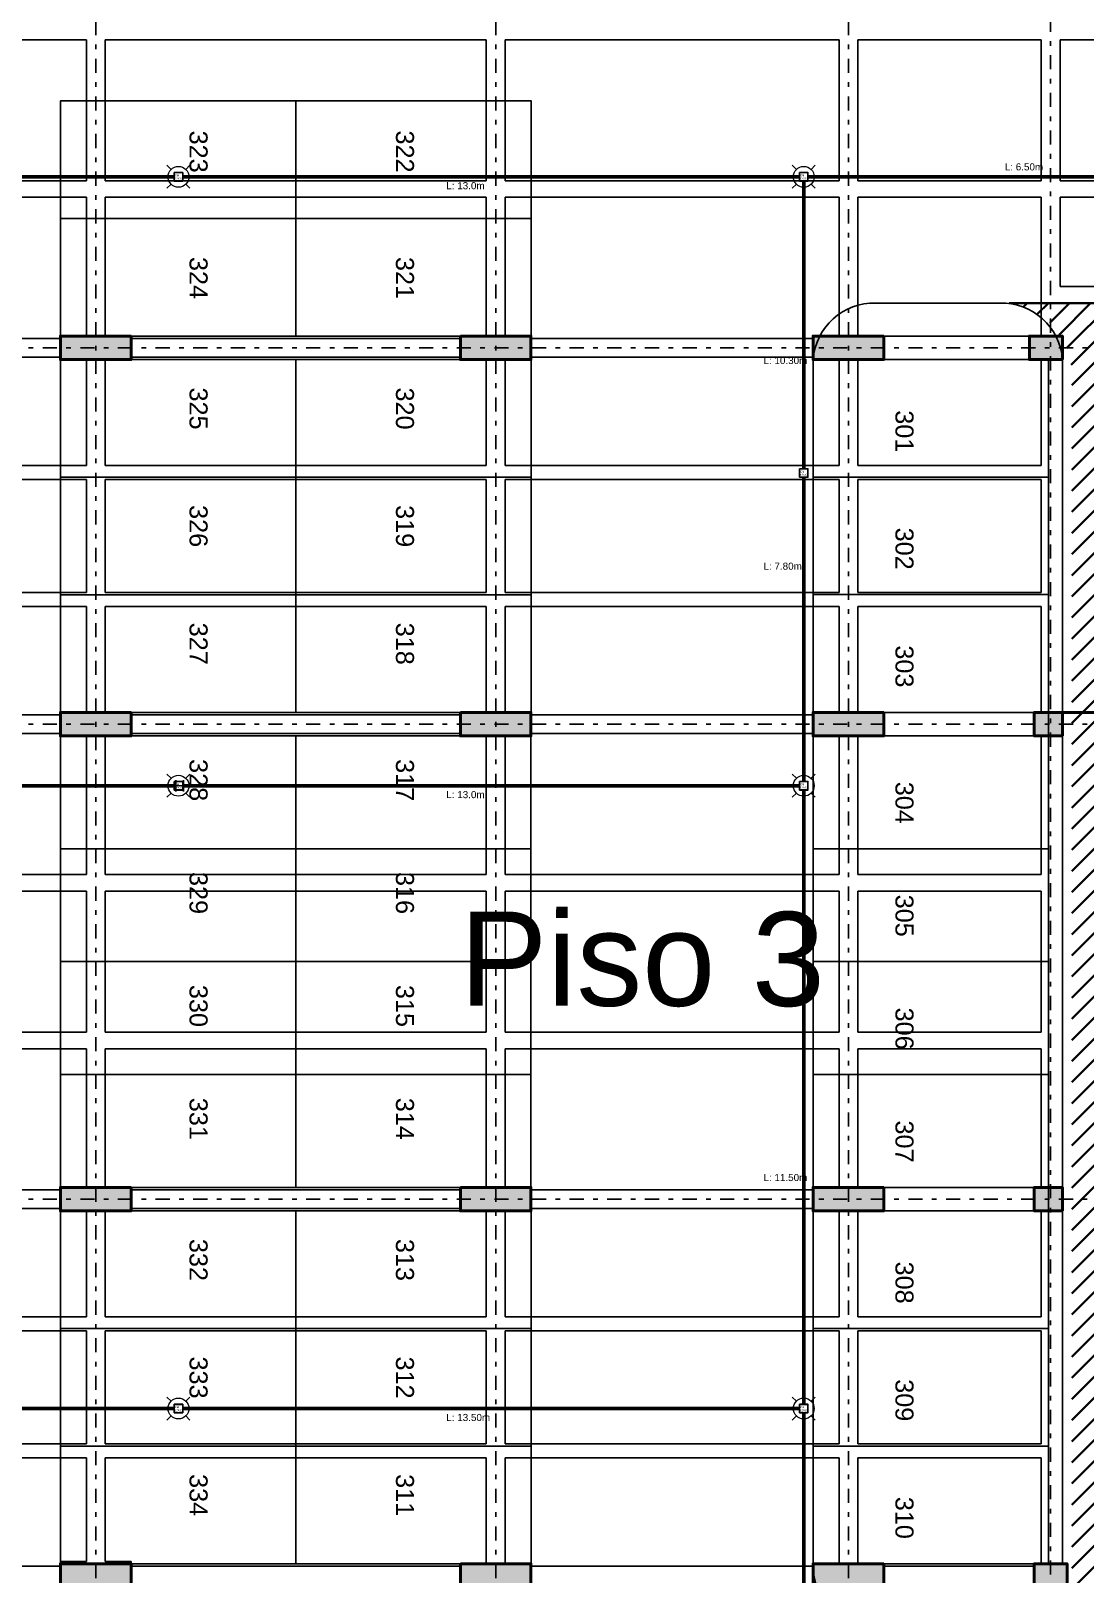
# Model space of a CAD drawing. Header units: millimetres. Extents: x 3781 to 4924, y 1639 to 1721.
# Drawn here: x 4127.14 to 4149.55, y 1668.23 to 1701.04 of the extents above; entities that cross this region are included whole.
import ezdxf

# ---------------------------------------------------------------- set-up
doc = ezdxf.new("R2010")
doc.units = ezdxf.units.MM
for name, pattern in [('CENTER', [0.7, 0.3, -0.2, 0, -0.2]), ('HIDDEN2', [0.1875, 0.125, -0.0625]), ('LLUVIAS', [10, 4, -2, 4])]:
    doc.linetypes.add(name, pattern=pattern)
doc.layers.get('Defpoints').update_dxf_attribs({"color": 255})
for name, color, linetype in [('-parquead', 2, 'Continuous'), ('1amobla', 2, 'Continuous'), ('AREA PARQUEO', 51, 'Continuous'), ('AS_GL DETECCION_MEZANINE', 7, 'Continuous'), ('AS_GL DETECCION_PISO 2', 7, 'Continuous'), ('E-P. MACIZA1', 2, 'HIDDEN2'), ('EJE-ESTRUCTURA', 1, 'CENTER'), ('HACHTCOLUMNA', 250, 'Continuous'), ('Textos-espacios', 3, 'Continuous')]:
    doc.layers.add(name, color=color, linetype=linetype)
for name, color, linetype, lineweight in [('Estructura', 6, 'Continuous', 40), ('Muro', 4, 'Continuous', 40), ('Piso', 251, 'Continuous', 30), ('TEXTOS', 7, 'Continuous', 20)]:
    doc.layers.add(name, color=color, linetype=linetype, lineweight=lineweight)
doc.styles.get("Standard").update_dxf_attribs({"font": 'arial.ttf'})

# ---------------------------------------------------------------- blocks, each defined once
blk = doc.blocks.new('estructura etapa 3')
at = {"layer": 'HACHTCOLUMNA'}
h = blk.add_hatch(color=256, dxfattribs=at)
h.paths.add_polyline_path([(-91.651, -6658.124), (-91.651, -6657.624), (-92.35, -6657.624), (-92.35, -6658.124)])
h.paths.add_polyline_path([(-49.354, -6658.124), (-49.354, -6657.624), (-50.055, -6657.624), (-50.055, -6658.124)])
h.paths.add_polyline_path([(-56.053, -6658.124), (-56.053, -6657.624), (-56.753, -6657.624), (-56.753, -6658.124)])
h.paths.add_polyline_path([(-76.45, -6659.124), (-76.95, -6659.124), (-76.95, -6657.624), (-76.45, -6657.624)])
h.paths.add_polyline_path([(-83.95, -6659.124), (-84.45, -6659.124), (-84.45, -6657.624), (-83.95, -6657.624)])
h.paths.add_polyline_path([(-60.452, -6659.124), (-60.952, -6659.124), (-60.952, -6657.624), (-60.452, -6657.624)])
h.paths.add_polyline_path([(-67.95, -6659.124), (-68.45, -6659.124), (-68.45, -6657.624), (-67.95, -6657.624)])
h.paths.add_polyline_path([(-91.85, -6668.199), (-91.851, -6667.599), (-92.35, -6667.599), (-92.349, -6668.199)])
h.paths.add_polyline_path([(-49.354, -6668.199), (-49.354, -6667.599), (-49.854, -6667.599), (-49.854, -6668.199)])
h.paths.add_polyline_path([(-56.154, -6668.149), (-56.154, -6667.649), (-56.854, -6667.649), (-56.854, -6668.149)])
h.paths.add_polyline_path([(-59.952, -6667.649), (-59.952, -6668.149), (-61.452, -6668.149), (-61.452, -6667.649)])
h.paths.add_polyline_path([(-75.95, -6667.649), (-75.95, -6668.149), (-77.45, -6668.149), (-77.45, -6667.649)])
h.paths.add_polyline_path([(-68.95, -6667.649), (-68.95, -6668.149), (-67.45, -6668.149), (-67.45, -6667.649)])
h.paths.add_polyline_path([(-84.95, -6667.649), (-84.95, -6668.149), (-83.45, -6668.149), (-83.45, -6667.649)])
h.paths.add_polyline_path([(-91.85, -6676.199), (-91.85, -6675.599), (-92.349, -6675.599), (-92.349, -6676.199)])
h.paths.add_polyline_path([(-49.354, -6676.199), (-49.354, -6675.599), (-49.854, -6675.599), (-49.854, -6676.199)])
h.paths.add_polyline_path([(-56.154, -6676.149), (-56.154, -6675.649), (-56.754, -6675.649), (-56.754, -6676.149)])
h.paths.add_polyline_path([(-59.952, -6675.649), (-59.952, -6676.149), (-61.452, -6676.149), (-61.452, -6675.649)])
h.paths.add_polyline_path([(-75.95, -6675.649), (-75.95, -6676.149), (-77.45, -6676.149), (-77.45, -6675.649)])
h.paths.add_polyline_path([(-68.95, -6675.649), (-68.95, -6676.149), (-67.45, -6676.149), (-67.45, -6675.649)])
h.paths.add_polyline_path([(-84.95, -6675.649), (-84.95, -6676.149), (-83.45, -6676.149), (-83.45, -6675.649)])
h.paths.add_polyline_path([(-91.847, -6686.299), (-91.851, -6685.699), (-92.35, -6685.699), (-92.346, -6686.299)])
h.paths.add_polyline_path([(-49.354, -6686.299), (-49.354, -6685.699), (-49.854, -6685.699), (-49.854, -6686.299)])
h.paths.add_polyline_path([(-56.154, -6686.249), (-56.154, -6685.749), (-56.754, -6685.749), (-56.754, -6686.249)])
h.paths.add_polyline_path([(-59.952, -6685.749), (-59.952, -6686.249), (-61.452, -6686.249), (-61.452, -6685.749)])
h.paths.add_polyline_path([(-75.95, -6685.749), (-75.95, -6686.249), (-77.45, -6686.249), (-77.45, -6685.749)])
h.paths.add_polyline_path([(-68.95, -6685.749), (-68.95, -6686.249), (-67.45, -6686.249), (-67.45, -6685.749)])
h.paths.add_polyline_path([(-84.95, -6685.749), (-84.95, -6686.249), (-83.45, -6686.249), (-83.45, -6685.749)])
h.paths.add_polyline_path([(-49.353, -6694.294), (-49.354, -6693.699), (-49.855, -6693.699), (-49.854, -6694.294)])
h.paths.add_polyline_path([(-56.054, -6694.249), (-56.054, -6693.749), (-56.753, -6693.749), (-56.753, -6694.249)])
h.paths.add_polyline_path([(-91.651, -6694.249), (-91.651, -6693.749), (-92.35, -6693.749), (-92.35, -6694.249)])
h.paths.add_polyline_path([(-59.952, -6693.749), (-59.952, -6694.249), (-61.452, -6694.249), (-61.452, -6693.749)])
h.paths.add_polyline_path([(-75.95, -6693.749), (-75.95, -6694.249), (-77.45, -6694.249), (-77.45, -6693.749)])
h.paths.add_polyline_path([(-68.95, -6693.749), (-68.95, -6694.249), (-67.45, -6694.249), (-67.45, -6693.749)])
h.paths.add_polyline_path([(-84.95, -6693.749), (-84.95, -6694.249), (-83.45, -6694.249), (-83.45, -6693.749)])
h.paths.add_polyline_path([(-49.358, -6703.974), (-49.353, -6703.374), (-49.854, -6703.374), (-49.859, -6703.974)])
h.paths.add_polyline_path([(-56.054, -6703.924), (-56.054, -6703.424), (-56.753, -6703.424), (-56.753, -6703.924)])
h.paths.add_polyline_path([(-67.95, -6704.924), (-67.95, -6703.424), (-68.45, -6703.424), (-68.45, -6704.924)])
h.paths.add_polyline_path([(-91.651, -6703.924), (-91.651, -6703.424), (-92.35, -6703.424), (-92.35, -6703.924)])
h.paths.add_polyline_path([(-61.847, -6703.424), (-60.347, -6703.424), (-60.347, -6703.924), (-61.847, -6703.924)])
h.paths.add_polyline_path([(-83.95, -6704.924), (-83.95, -6703.424), (-84.45, -6703.424), (-84.45, -6704.924)])
h.paths.add_polyline_path([(-76.45, -6704.924), (-76.45, -6703.424), (-76.95, -6703.424), (-76.95, -6704.924)])
h.paths.add_polyline_path([(-49.354, -6711.949), (-49.354, -6711.449), (-50.054, -6711.449), (-50.054, -6711.949)])
h.paths.add_polyline_path([(-55.954, -6711.949), (-55.954, -6711.449), (-56.654, -6711.449), (-56.654, -6711.949)])
h.paths.add_polyline_path([(-91.65, -6711.949), (-91.65, -6711.449), (-92.35, -6711.449), (-92.35, -6711.949)])
h.paths.add_polyline_path([(-60.952, -6711.949), (-60.952, -6709.549), (-60.452, -6709.549), (-60.452, -6711.949)])
h.paths.add_polyline_path([(-68.45, -6709.549), (-68.45, -6711.949), (-67.95, -6711.949), (-67.95, -6709.549)])
h.paths.add_polyline_path([(-76.95, -6709.549), (-76.95, -6711.949), (-76.45, -6711.949), (-76.45, -6709.549)])
h.paths.add_polyline_path([(-83.95, -6709.549), (-83.95, -6711.949), (-84.45, -6711.949), (-84.45, -6709.549)])
at = {"layer": 'EJE-ESTRUCTURA'}
for p, q in [((-76.7, -6655.354), (-76.7, -6714.914)), ((-68.2, -6655.354), (-68.2, -6714.914)), ((-60.702, -6655.354), (-60.702, -6714.914)), ((-60.702, -6655.354), (-60.702, -6714.914)), ((-56.404, -6655.279), (-56.404, -6714.839)), ((-93.028, -6667.899), (-46.502, -6667.899)), ((-93.028, -6675.899), (-46.502, -6675.899)), ((-93.028, -6685.999), (-46.502, -6685.999))]:
    blk.add_line(p, q, dxfattribs=at)
at = {"layer": 'Estructura'}
for points in [[(-75.95, -6667.649), (-75.95, -6668.149), (-77.45, -6668.149), (-77.45, -6667.649)], [(-68.95, -6667.649), (-68.95, -6668.149), (-67.45, -6668.149), (-67.45, -6667.649)], [(-59.952, -6667.649), (-59.952, -6668.149), (-61.452, -6668.149), (-61.452, -6667.649)], [(-56.154, -6668.149), (-56.154, -6667.649), (-56.854, -6667.649), (-56.854, -6668.149)], [(-75.95, -6675.649), (-75.95, -6676.149), (-77.45, -6676.149), (-77.45, -6675.649)], [(-68.95, -6675.649), (-68.95, -6676.149), (-67.45, -6676.149), (-67.45, -6675.649)], [(-59.952, -6675.649), (-59.952, -6676.149), (-61.452, -6676.149), (-61.452, -6675.649)], [(-56.154, -6676.149), (-56.154, -6675.649), (-56.754, -6675.649), (-56.754, -6676.149)], [(-75.95, -6685.749), (-75.95, -6686.249), (-77.45, -6686.249), (-77.45, -6685.749)], [(-68.95, -6685.749), (-68.95, -6686.249), (-67.45, -6686.249), (-67.45, -6685.749)], [(-59.952, -6685.749), (-59.952, -6686.249), (-61.452, -6686.249), (-61.452, -6685.749)], [(-56.154, -6686.249), (-56.154, -6685.749), (-56.754, -6685.749), (-56.754, -6686.249)], [(-75.95, -6693.749), (-75.95, -6694.249), (-77.45, -6694.249), (-77.45, -6693.749)], [(-68.95, -6693.749), (-68.95, -6694.249), (-67.45, -6694.249), (-67.45, -6693.749)], [(-59.952, -6693.749), (-59.952, -6694.249), (-61.452, -6694.249), (-61.452, -6693.749)], [(-56.054, -6694.249), (-56.054, -6693.749), (-56.753, -6693.749), (-56.753, -6694.249)]]:
    blk.add_lwpolyline(points, close=True, dxfattribs=at)
blk = doc.blocks.new('AS_Strobe-CEILING')
at = {"color": 0, "linetype": 'Continuous', "lineweight": 15}
for p, q in [((-0.105, 0.105), (-0.163, 0.163)), ((0.105, 0.105), (0.163, 0.163)), ((-0.105, -0.105), (-0.163, -0.163)), ((0.105, -0.105), (0.163, -0.163))]:
    blk.add_line(p, q, dxfattribs=at)
blk.add_ellipse((0, 0), major_axis=(0.148, 0), ratio=1, dxfattribs=at)
blk = doc.blocks.new('Horne Strobe Cielo')
at = {"layer": 'AS_GL DETECCION_MEZANINE', "color": 1, "linetype": 'Continuous', "xscale": 1.5, "yscale": 1.5, "zscale": 1.5}
blk.add_blockref('AS_Strobe-CEILING', (-679.742, -2828), dxfattribs=at)
at = {"layer": '1amobla', "color": 7, "linetype": 'Continuous', "ltscale": 0.3, "true_color": 0xffffff, "insert": (-679.843, -2827.878), "char_height": 0.25, "width": 0.07916, "attachment_point": 1}
blk.add_mtext('H', dxfattribs=at)
blk = doc.blocks.new('Caja metalica de 12')
at = {"layer": '1amobla', "linetype": 'Continuous', "ltscale": 0.3}
blk.add_lwpolyline([(-1069.691, -2855.357), (-1069.511, -2855.357), (-1069.511, -2855.537), (-1069.691, -2855.537), (-1069.691, -2855.357)], dxfattribs=at)
at = {"layer": '1amobla', "color": 7, "linetype": 'Continuous', "ltscale": 0.3, "insert": (-1069.679, -2855.397), "char_height": 0.04, "width": 0.07916, "attachment_point": 1}
blk.add_mtext('CM 12X12', dxfattribs=at)

msp = doc.modelspace()

# ---------------------------------------------------------------- hatches: boundary and pattern name
at = {"layer": 'Piso'}
h = msp.add_hatch(dxfattribs=at)
h.set_pattern_fill('ANSI31', color=256, scale=0.1, angle=-41.916, style=0)
h.set_pattern_definition([(45, (4150.6046, 1672.3941), (-0.2245064, 0.2245064), [])])
h.paths.add_polyline_path([(4152.216, 1695.253), (4152.216, 1667.953), (4149.266, 1667.953), (4149.266, 1693.903), (4149.127, 1694.393), (4148.834, 1694.81), (4148.421, 1695.108), (4147.933, 1695.253)])

# ---------------------------------------------------------------- linework, layer by layer
at = {"layer": '-parquead'}
for points in [[(4132.771, 1699.553), (4127.771, 1699.553), (4127.771, 1697.053), (4132.771, 1697.053)], [(4132.771, 1699.553), (4137.771, 1699.553), (4137.771, 1697.053), (4132.771, 1697.053)], [(4132.771, 1697.053), (4127.771, 1697.053), (4127.771, 1694.553), (4132.771, 1694.553)], [(4132.771, 1697.053), (4137.771, 1697.053), (4137.771, 1694.553), (4132.771, 1694.553)], [(4132.771, 1691.553), (4127.771, 1691.553), (4127.771, 1694.053), (4132.771, 1694.053)], [(4132.771, 1691.553), (4137.771, 1691.553), (4137.771, 1694.053), (4132.771, 1694.053)], [(4132.771, 1689.053), (4127.771, 1689.053), (4127.771, 1691.553), (4132.771, 1691.553)], [(4132.771, 1689.053), (4137.771, 1689.053), (4137.771, 1691.553), (4132.771, 1691.553)], [(4132.771, 1689.053), (4127.771, 1689.053), (4127.771, 1686.553), (4132.771, 1686.553)], [(4132.771, 1689.053), (4137.771, 1689.053), (4137.771, 1686.553), (4132.771, 1686.553)], [(4132.771, 1683.653), (4127.771, 1683.653), (4127.771, 1686.053), (4132.771, 1686.053)], [(4132.77, 1683.653), (4137.77, 1683.653), (4137.77, 1686.053), (4132.77, 1686.053)], [(4132.771, 1683.653), (4127.771, 1683.653), (4127.771, 1681.253), (4132.771, 1681.253)], [(4132.77, 1683.653), (4137.77, 1683.653), (4137.77, 1681.253), (4132.77, 1681.253)], [(4132.771, 1678.853), (4127.771, 1678.853), (4127.771, 1681.253), (4132.771, 1681.253)], [(4132.77, 1678.853), (4137.77, 1678.853), (4137.77, 1681.253), (4132.77, 1681.253)], [(4132.771, 1678.853), (4127.771, 1678.853), (4127.771, 1676.453), (4132.771, 1676.453)], [(4132.77, 1678.853), (4137.77, 1678.853), (4137.77, 1676.453), (4132.77, 1676.453)], [(4132.771, 1673.453), (4127.771, 1673.453), (4127.771, 1675.953), (4132.771, 1675.953)], [(4132.771, 1673.453), (4137.771, 1673.453), (4137.771, 1675.953), (4132.771, 1675.953)], [(4132.771, 1673.453), (4127.771, 1673.453), (4127.771, 1670.953), (4132.771, 1670.953)], [(4132.771, 1673.453), (4137.771, 1673.453), (4137.771, 1670.953), (4132.771, 1670.953)], [(4132.771, 1668.453), (4127.771, 1668.453), (4127.771, 1670.953), (4132.771, 1670.953)], [(4132.771, 1668.453), (4137.771, 1668.453), (4137.771, 1670.953), (4132.771, 1670.953)]]:
    msp.add_lwpolyline(points, close=True, dxfattribs=at)
at = {"layer": '1amobla', "color": 7, "linetype": 'Continuous', "ltscale": 0.3, "true_color": 0xffffff}
for points in [[(4130.188, 1698.028), (4130.368, 1698.028), (4130.368, 1697.848), (4130.188, 1697.848), (4130.188, 1698.028)], [(4130.188, 1698.028), (4130.368, 1698.028), (4130.368, 1697.848), (4130.188, 1697.848), (4130.188, 1698.028)], [(4143.478, 1698.028), (4143.658, 1698.028), (4143.658, 1697.848), (4143.478, 1697.848), (4143.478, 1698.028)], [(4143.478, 1698.028), (4143.658, 1698.028), (4143.658, 1697.848), (4143.478, 1697.848), (4143.478, 1698.028)], [(4143.478, 1691.73), (4143.658, 1691.73), (4143.658, 1691.55), (4143.478, 1691.55), (4143.478, 1691.73)], [(4130.188, 1685.083), (4130.368, 1685.083), (4130.368, 1684.903), (4130.188, 1684.903), (4130.188, 1685.083)], [(4130.188, 1685.083), (4130.368, 1685.083), (4130.368, 1684.903), (4130.188, 1684.903), (4130.188, 1685.083)], [(4143.478, 1685.083), (4143.658, 1685.083), (4143.658, 1684.903), (4143.478, 1684.903), (4143.478, 1685.083)], [(4143.478, 1685.083), (4143.658, 1685.083), (4143.658, 1684.903), (4143.478, 1684.903), (4143.478, 1685.083)], [(4130.188, 1671.843), (4130.368, 1671.843), (4130.368, 1671.663), (4130.188, 1671.663), (4130.188, 1671.843)], [(4130.188, 1671.843), (4130.368, 1671.843), (4130.368, 1671.663), (4130.188, 1671.663), (4130.188, 1671.843)], [(4143.478, 1671.843), (4143.658, 1671.843), (4143.658, 1671.663), (4143.478, 1671.663), (4143.478, 1671.843)], [(4143.478, 1671.843), (4143.658, 1671.843), (4143.658, 1671.663), (4143.478, 1671.663), (4143.478, 1671.843)]]:
    msp.add_lwpolyline(points, dxfattribs=at)
at = {"layer": 'AREA PARQUEO', "color": 2}
for p, q in [((4145.101, 1695.253), (4147.769, 1695.254)), ((4148.768, 1676.604), (4148.768, 1693.753))]:
    msp.add_line(p, q, dxfattribs=at)
for points in [[(4143.768, 1691.55), (4143.768, 1694.053), (4148.768, 1694.053), (4148.768, 1691.55)], [(4149.066, 1694.053), (4148.768, 1694.053), (4148.768, 1668.453), (4149.066, 1668.453)], [(4143.768, 1691.55), (4143.768, 1689.055), (4148.768, 1689.055), (4148.768, 1691.55)], [(4143.768, 1689.055), (4143.768, 1686.553), (4148.768, 1686.553), (4148.768, 1689.055)], [(4148.768, 1683.653), (4148.768, 1686.053), (4143.768, 1686.053), (4143.768, 1683.653)], [(4148.768, 1683.653), (4148.768, 1681.253), (4143.768, 1681.253), (4143.768, 1683.653)], [(4148.768, 1678.853), (4148.768, 1681.253), (4143.768, 1681.253), (4143.768, 1678.853)], [(4148.768, 1678.853), (4148.768, 1676.453), (4143.768, 1676.453), (4143.768, 1678.853)], [(4143.768, 1673.453), (4143.768, 1675.953), (4148.768, 1675.953), (4148.768, 1673.453)], [(4143.768, 1673.453), (4143.768, 1670.953), (4148.768, 1670.953), (4148.768, 1673.453)], [(4143.768, 1668.453), (4143.768, 1670.953), (4148.768, 1670.953), (4148.768, 1668.453)]]:
    msp.add_lwpolyline(points, close=True, dxfattribs=at)
msp.add_lwpolyline([(4143.768, 1670.029), (4143.768, 1668.303, 0.348163), (4145.101, 1666.953), (4146.268, 1666.953)], format="xyb", dxfattribs=at)
for centre, start, end in [((4145.065, 1693.953), 88.3967, 175.5945), ((4147.769, 1693.953), 4.4055, 91.6033)]:
    msp.add_arc(centre, 1.301, start, end, dxfattribs=at)
at = {"layer": 'AS_GL DETECCION_PISO 2', "color": 5, "linetype": 'Continuous', "lineweight": 50}
for p, q in [((4130.188, 1697.938), (4116.688, 1697.938)), ((4143.478, 1697.938), (4130.368, 1697.938)), ((4143.568, 1691.73), (4143.568, 1697.848)), ((4143.658, 1697.938), (4152.126, 1697.938)), ((4143.568, 1685.083), (4143.568, 1691.55)), ((4130.188, 1684.993), (4116.688, 1684.993)), ((4143.478, 1684.993), (4130.368, 1684.993)), ((4143.568, 1671.843), (4143.568, 1684.903)), ((4130.188, 1671.753), (4116.688, 1671.753)), ((4143.478, 1671.753), (4130.368, 1671.753)), ((4143.568, 1671.663), (4143.568, 1662.494))]:
    msp.add_line(p, q, dxfattribs=at)
at = {"layer": 'E-P. MACIZA1', "color": 7, "linetype": 'LLUVIAS', "ltscale": 3, "true_color": 0xffffff}
for points in [[(4128.321, 1700.853), (4121.221, 1700.853), (4121.221, 1697.853), (4128.321, 1697.853)], [(4136.821, 1700.853), (4128.721, 1700.853), (4128.721, 1697.853), (4136.821, 1697.853)], [(4137.221, 1700.853), (4137.221, 1697.853), (4144.318, 1697.853), (4144.318, 1700.853)], [(4144.718, 1697.853), (4148.617, 1697.853), (4148.617, 1700.853), (4144.718, 1700.853)], [(4149.017, 1697.853), (4155.367, 1697.853), (4155.367, 1700.853), (4149.017, 1700.853)], [(4127.771, 1694.503), (4127.771, 1694.553), (4128.321, 1694.553), (4128.321, 1697.503), (4121.221, 1697.503), (4121.221, 1694.553), (4121.771, 1694.553), (4121.771, 1694.503)], [(4136.271, 1694.503), (4136.271, 1694.553), (4136.821, 1694.553), (4136.821, 1697.503), (4128.721, 1697.503), (4128.721, 1694.553), (4129.271, 1694.553), (4129.271, 1694.503)], [(4143.768, 1694.503), (4143.768, 1694.553), (4144.318, 1694.553), (4144.318, 1697.503), (4137.221, 1697.503), (4137.221, 1694.553), (4137.771, 1694.553), (4137.771, 1694.503)], [(4148.617, 1694.553), (4148.617, 1694.553), (4148.617, 1694.553), (4148.617, 1697.503), (4144.718, 1697.503), (4144.718, 1694.553), (4144.718, 1694.553), (4144.718, 1694.553)], [(4128.321, 1691.803), (4128.321, 1694.053), (4127.771, 1694.053), (4127.771, 1694.103), (4121.771, 1694.103), (4121.771, 1694.053), (4121.221, 1694.053), (4121.221, 1691.803)], [(4136.821, 1691.803), (4136.821, 1694.053), (4136.271, 1694.053), (4136.271, 1694.103), (4129.271, 1694.103), (4129.271, 1694.053), (4128.721, 1694.053), (4128.721, 1691.803)], [(4144.318, 1691.803), (4144.318, 1694.053), (4143.768, 1694.053), (4143.768, 1694.103), (4137.771, 1694.103), (4137.771, 1694.053), (4137.221, 1694.053), (4137.221, 1691.803)], [(4148.617, 1691.803), (4148.617, 1694.053), (4148.617, 1694.053), (4148.617, 1694.053), (4144.718, 1694.053), (4144.718, 1694.053), (4144.718, 1694.053), (4144.718, 1691.803)], [(4128.321, 1691.503), (4121.221, 1691.503), (4121.221, 1689.103), (4128.321, 1689.103)], [(4136.821, 1691.503), (4128.721, 1691.503), (4128.721, 1689.103), (4136.821, 1689.103)], [(4137.221, 1691.503), (4137.221, 1689.103), (4144.318, 1689.103), (4144.318, 1691.503)], [(4127.771, 1686.503), (4127.771, 1686.553), (4128.321, 1686.553), (4128.321, 1688.803), (4121.221, 1688.803), (4121.221, 1686.553), (4121.771, 1686.553), (4121.771, 1686.503)], [(4136.271, 1686.503), (4136.271, 1686.553), (4136.821, 1686.553), (4136.821, 1688.803), (4128.721, 1688.803), (4128.721, 1686.553), (4129.271, 1686.553), (4129.271, 1686.503)], [(4143.768, 1686.503), (4143.768, 1686.553), (4144.318, 1686.553), (4144.318, 1688.803), (4137.221, 1688.803), (4137.221, 1686.553), (4137.771, 1686.553), (4137.771, 1686.503)], [(4144.718, 1688.803), (4144.718, 1686.553), (4148.617, 1686.553), (4148.617, 1688.803)], [(4128.321, 1683.103), (4128.321, 1686.053), (4127.771, 1686.053), (4127.771, 1686.103), (4121.771, 1686.103), (4121.771, 1686.053), (4121.221, 1686.053), (4121.221, 1683.103)], [(4136.821, 1683.103), (4136.821, 1686.053), (4136.271, 1686.053), (4136.271, 1686.103), (4129.271, 1686.103), (4129.271, 1686.053), (4128.721, 1686.053), (4128.721, 1683.103)], [(4144.318, 1683.103), (4144.318, 1686.053), (4143.768, 1686.053), (4143.768, 1686.103), (4137.771, 1686.103), (4137.771, 1686.053), (4137.221, 1686.053), (4137.221, 1683.103)], [(4144.718, 1686.053), (4144.718, 1683.103), (4148.617, 1683.103), (4148.617, 1686.053)], [(4128.321, 1682.753), (4121.221, 1682.753), (4121.221, 1679.753), (4128.321, 1679.753)], [(4128.721, 1682.753), (4128.721, 1679.753), (4136.821, 1679.753), (4136.821, 1682.753)], [(4137.221, 1682.753), (4137.221, 1679.753), (4144.318, 1679.753), (4144.318, 1682.753)], [(4127.771, 1676.403), (4127.771, 1676.453), (4128.321, 1676.453), (4128.321, 1679.403), (4121.221, 1679.403), (4121.221, 1676.453), (4121.771, 1676.453), (4121.771, 1676.403)], [(4136.271, 1676.403), (4136.271, 1676.453), (4136.821, 1676.453), (4136.821, 1679.403), (4128.721, 1679.403), (4128.721, 1676.453), (4129.271, 1676.453), (4129.271, 1676.403)], [(4143.768, 1676.403), (4143.768, 1676.453), (4144.318, 1676.453), (4144.318, 1679.403), (4137.221, 1679.403), (4137.221, 1676.453), (4137.771, 1676.453), (4137.771, 1676.403)], [(4144.718, 1679.403), (4144.718, 1676.453), (4148.617, 1676.453), (4148.617, 1679.403)], [(4128.321, 1673.703), (4128.321, 1675.953), (4127.771, 1675.953), (4127.771, 1676.003), (4121.771, 1676.003), (4121.771, 1675.953), (4121.221, 1675.953), (4121.221, 1673.703)], [(4136.821, 1673.703), (4136.821, 1675.953), (4136.271, 1675.953), (4136.271, 1676.003), (4129.271, 1676.003), (4129.271, 1675.953), (4128.721, 1675.953), (4128.721, 1673.703)], [(4144.318, 1673.703), (4144.318, 1675.953), (4143.768, 1675.953), (4143.768, 1676.003), (4137.771, 1676.003), (4137.771, 1675.953), (4137.221, 1675.953), (4137.221, 1673.703)], [(4144.718, 1675.953), (4144.718, 1673.703), (4148.617, 1673.703), (4148.617, 1675.953)], [(4128.321, 1673.403), (4121.221, 1673.403), (4121.221, 1671.003), (4128.321, 1671.003)], [(4136.821, 1673.403), (4128.721, 1673.403), (4128.721, 1671.003), (4136.821, 1671.003)], [(4137.221, 1673.403), (4137.221, 1671.003), (4144.318, 1671.003), (4144.318, 1673.403)], [(4127.771, 1668.403), (4127.771, 1668.503), (4128.321, 1668.503), (4128.321, 1670.703), (4121.221, 1670.703), (4121.221, 1668.503), (4121.571, 1668.503), (4121.571, 1668.403)], [(4136.271, 1668.403), (4136.271, 1668.453), (4136.821, 1668.453), (4136.821, 1670.703), (4128.721, 1670.703), (4128.721, 1668.503), (4129.271, 1668.503), (4129.271, 1668.403)], [(4144.318, 1668.453), (4144.318, 1670.703), (4137.221, 1670.703), (4137.221, 1668.453), (4137.771, 1668.453), (4137.771, 1668.403), (4143.768, 1668.403), (4143.768, 1668.453)], [(4148.467, 1668.403), (4148.467, 1668.453), (4148.617, 1668.453), (4148.617, 1670.703), (4144.718, 1670.703), (4144.718, 1668.453), (4145.268, 1668.453), (4145.268, 1668.403)]]:
    msp.add_lwpolyline(points, close=True, dxfattribs=at)
for points in [[(4149.017, 1695.603), (4155.367, 1695.603), (4155.367, 1697.503), (4149.017, 1697.503), (4149.017, 1695.603)], [(4148.617, 1691.503), (4144.718, 1691.503), (4144.718, 1689.103), (4148.617, 1689.103), (4148.617, 1691.503)], [(4148.617, 1682.753), (4144.718, 1682.753), (4144.718, 1679.753), (4148.617, 1679.753), (4148.617, 1682.753)], [(4144.318, 1676.453), (4144.318, 1679.403), (4137.221, 1679.403), (4137.221, 1676.453)], [(4148.617, 1673.403), (4144.718, 1673.403), (4144.718, 1671.003), (4148.617, 1671.003), (4148.617, 1673.403)]]:
    msp.add_lwpolyline(points, dxfattribs=at)
at = {"layer": 'Muro'}
msp.add_line((4149.066, 1686.553), (4155.466, 1686.553), dxfattribs=at)
at = {"layer": 'Piso'}
msp.add_line((4147.933, 1695.253), (4155.266, 1695.253), dxfattribs=at)

# ---------------------------------------------------------------- block references
at = {"layer": '1amobla', "color": 7, "linetype": 'Continuous', "true_color": 0xffffff}
for name, p in [('Caja metalica de 12', (5199.879, 4553.385)), ('Caja metalica de 12', (5213.169, 4553.385)), ('Horne Strobe Cielo', (4810.02, 4512.993)), ('Caja metalica de 12', (5199.879, 4540.439)), ('Caja metalica de 12', (5213.169, 4540.439)), ('Caja metalica de 12', (5199.879, 4527.199)), ('Caja metalica de 12', (5213.169, 4527.199))]:
    msp.add_blockref(name, p, dxfattribs=at)
at = {"layer": 'AS_GL DETECCION_MEZANINE', "color": 1, "linetype": 'Continuous', "xscale": 1.5, "yscale": 1.5, "zscale": 1.5}
for p in [(4130.278, 1697.938), (4143.568, 1697.938), (4130.278, 1684.993), (4143.568, 1684.993), (4130.278, 1671.753), (4143.568, 1671.753)]:
    msp.add_blockref('AS_Strobe-CEILING', p, dxfattribs=at)
at = {"layer": 'Muro'}
msp.add_blockref('estructura etapa 3', (4205.22, 8362.202), dxfattribs=at)

# ---------------------------------------------------------------- texts
at = {"layer": '1amobla', "color": 7, "linetype": 'Continuous', "ltscale": 0.3, "true_color": 0xffffff, "char_height": 0.04, "width": 0.07916, "attachment_point": 1}
for insert in [(4130.201, 1697.988), (4143.491, 1697.988), (4143.491, 1691.69), (4130.201, 1685.043), (4143.491, 1685.043), (4130.201, 1671.803), (4143.491, 1671.803)]:
    msp.add_mtext('CM 12X12', dxfattribs=dict(at, insert=insert))
at = {"layer": 'Defpoints', "color": 3}
msp.add_text('Piso 3', height=2, rotation=359.9331, dxfattribs=at).set_placement((4136.253, 1680.318))
at = {"layer": 'TEXTOS'}
for s, p in [('L: 6.50m', (4147.841, 1698.074)), ('L: 13.0m', (4135.97, 1697.674)), ('L: 10.30m', (4142.712, 1693.958)), ('L: 7.80m', (4142.712, 1689.586)), ('L: 13.0m', (4135.97, 1684.729)), ('L: 11.50m', (4142.712, 1676.589)), ('L: 13.50m', (4135.97, 1671.489))]:
    msp.add_text(s, height=0.15, rotation=359.9331, dxfattribs=at).set_placement(p)
at = {"layer": 'Textos-espacios', "char_height": 0.384, "attachment_point": 1, "rotation": 270}
for s, width, insert in [('323', 1.47717, (4130.897, 1698.92)), ('322', 1.21675, (4135.284, 1698.923)), ('324', 1.47717, (4130.897, 1696.234)), ('321', 1.21675, (4135.284, 1696.234)), ('325', 1.47717, (4130.897, 1693.459)), ('320', 1.21675, (4135.284, 1693.459)), ('301', 0.89145, (4145.901, 1692.975)), ('326', 1.34839, (4130.897, 1690.959)), ('319', 1.44433, (4135.284, 1690.959)), ('302', 0.89145, (4145.901, 1690.48)), ('327', 1.46632, (4130.897, 1688.459)), ('318', 1.32926, (4135.284, 1688.459)), ('303', 0.89145, (4145.901, 1687.977)), ('328', 1.39428, (4130.897, 1685.559)), ('317', 1.35043, (4135.284, 1685.559)), ('304', 0.89145, (4145.901, 1685.077)), ('329', 1.25263, (4130.897, 1683.159)), ('316', 1.51574, (4135.284, 1683.159)), ('305', 0.89145, (4145.901, 1682.677)), ('330', 1.2206, (4130.897, 1680.759)), ('315', 1.52757, (4135.284, 1680.759)), ('306', 0.89145, (4145.901, 1680.277)), ('331', 1.23243, (4130.897, 1678.359)), ('314', 1.38591, (4135.284, 1678.359)), ('307', 0.89145, (4145.901, 1677.877)), ('332', 1.19925, (4130.897, 1675.359)), ('313', 1.90594, (4135.284, 1675.359)), ('308', 0.89145, (4145.901, 1674.877)), ('333', 1.25935, (4130.897, 1672.859)), ('312', 1.36456, (4135.284, 1672.859)), ('309', 0.89145, (4145.901, 1672.377)), ('334', 1.42465, (4130.897, 1670.359)), ('311', 1.45973, (4135.284, 1670.359)), ('310', 0.89145, (4145.901, 1669.877))]:
    msp.add_mtext_dynamic_manual_height_columns(s, width=width, gutter_width=5, heights=[0], dxfattribs=dict(at, insert=insert))

doc.saveas('drawing.dxf')
